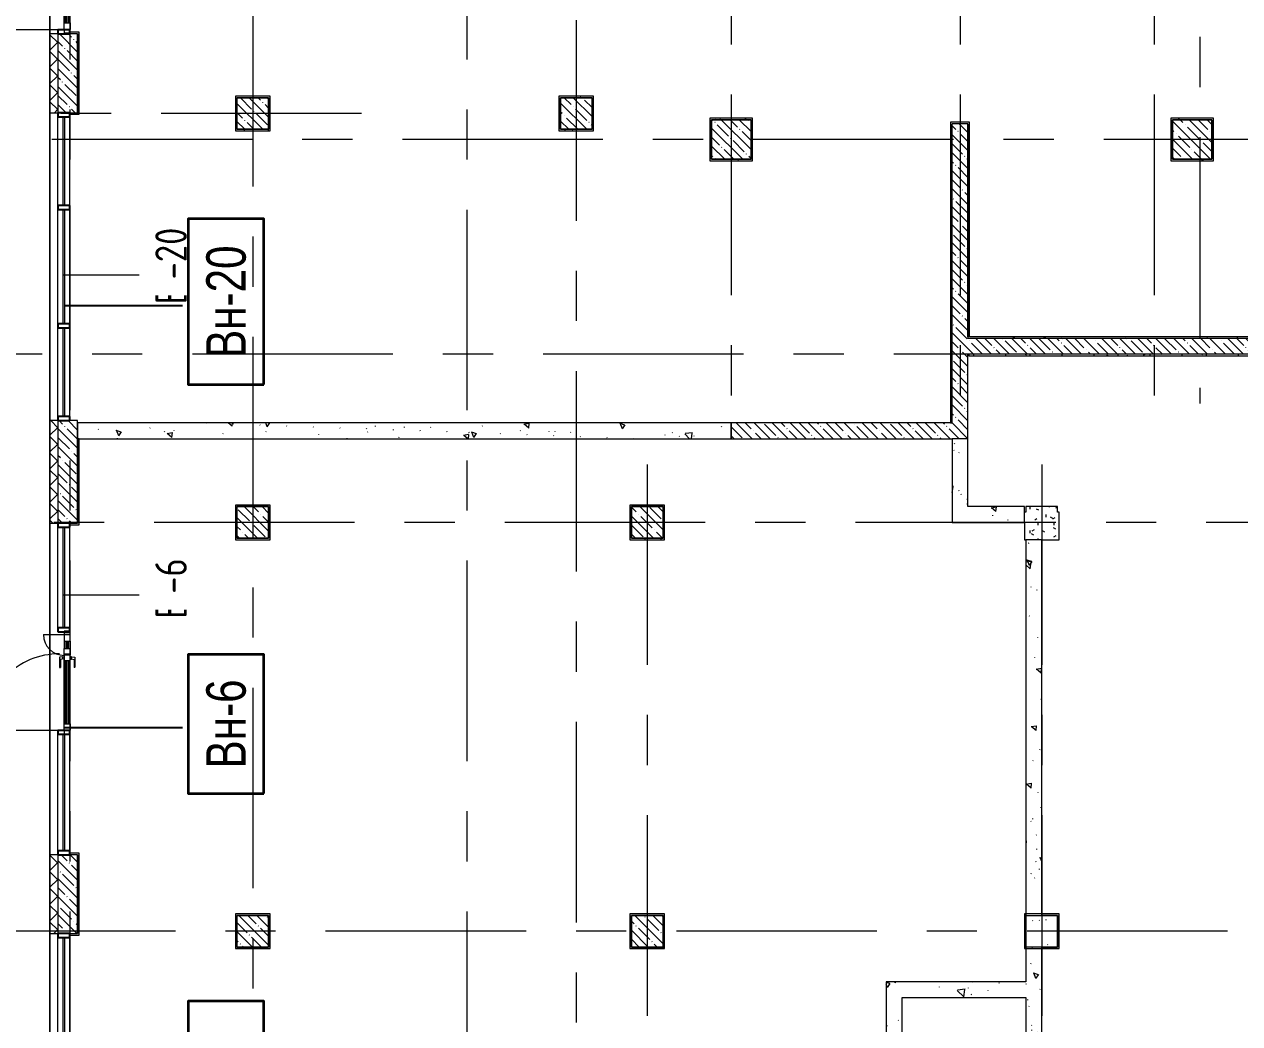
# Model space of a CAD drawing. Header units: metres. Extents: x 50 to 891, y -1294 to 247.
# Drawn here: x 189.6 to 266.6, y -1155.5 to -1092.2 of the extents above; entities that cross this region are included whole.
import ezdxf
from ezdxf.enums import TextEntityAlignment as Align

# ---------------------------------------------------------------- set-up
doc = ezdxf.new("R2010")
doc.units = ezdxf.units.M
doc.linetypes.add('Линия сетки', pattern=[22.225, 12.7, -3.175, 3.175, -3.175])
for name, color, linetype, lineweight in [('A-DETL-GENF', 1, 'Continuous', 9), ('A-DOOR', 1, 'Continuous', 9), ('A-GENM', 13, 'Continuous', 9), ('A-GLAZ-CURT', 1, 'Continuous', 9), ('A-GLAZ-CWMG', 1, 'Continuous', 9)]:
    doc.layers.add(name, color=color, linetype=linetype, lineweight=lineweight)
for name, color, linetype in [('ВИТРАЖИ', 1, 'Continuous'), ('МАРКИ', 3, 'Continuous'), ('ПЛАН', 8, 'Continuous')]:
    doc.layers.add(name, color=color, linetype=linetype)
doc.styles.add('ISOCPEUR_1', font='isocpeur.ttf', dxfattribs={"width": 0.8, "height": 250})
pattern_1 = [(135, (-1795.4389, 1051.8707), (-0.57024626, -0.57024626), []), (135, (-1795.4389, 1052.4409), (-0.57024626, -0.57024626), [1.008065, -0.201615, 0.016765, -0.18485])]
pattern_2 = [(140, (-1795.439, 1051.8707), (0.318779, 3.6436825), [0.381, -4.191]), (85, (-1795.439, 1051.8707), (-3.821138, -0.704858), [0.3048, -3.3528]), (190.451, (-1795.4123, 1052.1743), (-3.5023338, 2.93885), [0.3238, -3.5618]), (136.184, (-1796.455, 1051.8707), (0.840855, 5.421581), [0.5715, -6.2865]), (186.636, (-1796.385, 1052.3225), (-4.948549, 4.74805), [0.4857, -5.3427]), (81.184, (-1796.455, 1051.8707), (-4.948506, 4.748103), [0.4572, -5.0292]), (111, (-1796.201, 1052.3787), (2.0453028, 3.0322893), [0.381, -4.191]), (56, (-1796.201, 1052.3787), (-3.6837646, 1.2360417), [0.3048, -3.3528]), (161.451, (-1796.0305, 1052.6314), (-1.6384274, 4.2683413), [0.3238, -3.5618]), (127.5, (-1795.4389, 1051.8707), (-1.6911006, 0.06177347), [0.03353, -3.27863, 0.03353, -3.37007, -3.3655]), (127.5, (-1795.4389, 1051.8707), (-1.6911006, 0.06177347), [-6.71576, 0.03353, -3.33197]), (97.5, (-1795.4389, 1051.8707), (-2.0036106, 1.3363944), [0.03353, -1.90703, 0.03353, -3.20243, -1.2827]), (97.5, (-1795.4389, 1051.8707), (-2.0036106, 1.3363944), [-5.17652, 0.03353, -1.24917]), (57.5, (-1795.4389, 1050.7378), (0.1145767, 2.71181666), [0.03353, -1.23647, 0.03353, -9.18667]), (57.5, (-1795.4389, 1050.7378), (0.1145767, 2.71181666), [-1.30353, -3.92887, 0.03353, -5.22427]), (47.5, (-1795.439, 1050.2298), (-0.5085355, 2.9625848), [0.03353, -1.61747, 0.03353, -6.33171]), (47.5, (-1795.439, 1050.2298), (-0.5085355, 2.9625848), [-1.68453, -2.59791, 0.03353, -3.70027])]
pattern_3 = [(90, (-1795.4389, 1051.87066), (-0.508, 2.032), [0.16764, -1.35636, 0.16764, -9.48436]), (90, (-1795.4389, 1051.87066), (-0.508, 2.032), [-1.69164, -1.35636, 0.16764, -2.88036, -5.08]), (90, (-1795.4389, 1051.87066), (-0.508, 2.032), [-6.096, 0.16764, -1.35636, 0.16764, -3.38836]), (90, (-1795.4389, 1051.87066), (-0.508, 2.032), [-7.78764, -0.84836, 0.16764, -2.37236]), (210, (-1795.6929, 1052.63266), (-1.50576362, -1.455940905), [0.16764, -1.35636, 0.16764, -9.48436]), (210, (-1795.6929, 1052.63266), (-1.50576362, -1.455940905), [-1.69164, -1.35636, 0.16764, -2.88036, -5.08]), (210, (-1795.6929, 1052.63266), (-1.50576362, -1.455940905), [-6.096, 0.16764, -1.35636, 0.16764, -3.38836]), (210, (-1795.6929, 1052.63266), (-1.50576362, -1.455940905), [-7.78764, -0.84836, 0.16764, -2.37236]), (330, (-1796.7089, 1052.88666), (2.01376362, -0.576059095), [0.16764, -1.35636, 0.16764, -9.48436]), (330, (-1796.7089, 1052.88666), (2.01376362, -0.576059095), [-1.69164, -1.35636, 0.16764, -2.88036, -5.08]), (330, (-1796.7089, 1052.88666), (2.01376362, -0.576059095), [-6.096, 0.16764, -1.35636, 0.16764, -3.38836]), (330, (-1796.7089, 1052.88666), (2.01376362, -0.576059095), [-7.78764, -0.84836, 0.16764, -2.37236])]
pattern_4 = [(135, (-1795.4389, 1051.87066), (-0.53033009, -0.53033009), []), (225, (-1795.4389, 1051.87066), (0.53033009, -0.53033009), [])]

# ---------------------------------------------------------------- blocks, each defined once
blk = doc.blocks.new('Прямоугольный импост - 50 x 150 мм-7358237--1Г')
at = {"layer": 'A-GLAZ-CWMG', "lineweight": 25}
for p, q in [((-50, 75), (0, 75)), ((-50, -75), (-50, 75)), ((0, 75), (0, -75)), ((0, -75), (-50, -75))]:
    blk.add_line(p, q, dxfattribs=at)
blk = doc.blocks.new('Системная панель - С остеклением-7358233--1Г')
at = {"layer": 'A-GLAZ-CURT', "lineweight": 18}
for p, q in [((637.5, 12.5), (-637.5, 12.5)), ((-637.5, 12.5), (-637.5, -12.5)), ((637.5, -12.5), (637.5, 12.5)), ((-637.5, -12.5), (637.5, -12.5))]:
    blk.add_line(p, q, dxfattribs=at)
blk = doc.blocks.new('Системная панель - С остеклением-7358275--1Г')
at = {"layer": 'A-GLAZ-CURT', "lineweight": 18}
for p, q in [((738, 12), (-738, 12)), ((-738, 12), (-738, -13)), ((738, -13), (738, 12)), ((-738, -13), (738, -13))]:
    blk.add_line(p, q, dxfattribs=at)
blk = doc.blocks.new('Прямоугольный импост - 50 x 150 мм-7358204--1Г')
at = {"layer": 'A-GLAZ-CWMG'}
for p, q in [((-31614, 465444), (-30339, 465444)), ((-31614, 465294), (-30339, 465294))]:
    blk.add_line(p, q, dxfattribs=at)
blk = doc.blocks.new('Прямоугольный импост - 50 x 150 мм-7358238--1Г')
at = {"layer": 'A-GLAZ-CWMG', "lineweight": 25}
for p, q in [((0, 75), (-50, 75)), ((-50, 75), (-50, -75)), ((0, -75), (0, 75)), ((-50, -75), (0, -75))]:
    blk.add_line(p, q, dxfattribs=at)
blk = doc.blocks.new('Прямоугольный импост - 50 x 150 мм-7358232--1Г')
at = {"layer": 'A-GLAZ-CWMG', "lineweight": 25}
for p, q in [((-25, 75), (25, 75)), ((-25, -75), (-25, 75)), ((25, 75), (25, -75)), ((25, -75), (-25, -75))]:
    blk.add_line(p, q, dxfattribs=at)
blk = doc.blocks.new('Прямоугольный импост - 50 x 150 мм-1438536--1Г')
at = {"layer": 'A-GLAZ-CWMG'}
for p, q in [((-33949, 465444), (-32964, 465444)), ((-33949, 465294), (-32964, 465294))]:
    blk.add_line(p, q, dxfattribs=at)
blk = doc.blocks.new('Прямоугольный импост - 50 x 150 мм-1446660--1Г')
at = {"layer": 'A-GLAZ-CWMG'}
for p, q in [((-44839, 465444), (-44349, 465444)), ((-44839, 465294), (-44349, 465294))]:
    blk.add_line(p, q, dxfattribs=at)
blk = doc.blocks.new('Системная панель - С остеклением-7388374--1Г')
at = {"layer": 'A-GLAZ-CURT', "lineweight": 18}
for p, q in [((562.5, 12.5), (-562.5, 12.5)), ((-562.5, 12.5), (-562.5, -12.5)), ((562.5, -12.5), (562.5, 12.5)), ((-562.5, -12.5), (562.5, -12.5))]:
    blk.add_line(p, q, dxfattribs=at)
blk = doc.blocks.new('Прямоугольный импост - 50 x 150 мм-1439225--1Г')
at = {"layer": 'A-GLAZ-CWMG'}
for p, q in [((-41864, 465444), (-40739, 465444)), ((-41864, 465294), (-40739, 465294))]:
    blk.add_line(p, q, dxfattribs=at)
blk = doc.blocks.new('Системная панель - С остеклением-7408769--1Г')
at = {"layer": 'A-GLAZ-CURT', "lineweight": 18}
for p, q in [((562.5, 12.5), (-562.5, 12.5)), ((-562.5, 12.5), (-562.5, -12.5)), ((562.5, -12.5), (562.5, 12.5)), ((-562.5, -12.5), (562.5, -12.5))]:
    blk.add_line(p, q, dxfattribs=at)
blk = doc.blocks.new('Прямоугольный импост - 50 x 150 мм-6977902--1Г')
at = {"layer": 'A-GLAZ-CWMG'}
for p, q in [((-28939, 465444), (-28749, 465444)), ((-28939, 465294), (-28749, 465294))]:
    blk.add_line(p, q, dxfattribs=at)
blk = doc.blocks.new('Прямоугольный импост - 50 x 150 мм-7408508--1Г')
at = {"layer": 'A-GLAZ-CWMG'}
for p, q in [((-28670, 465444), (-27814, 465444)), ((-28670, 465294), (-27814, 465294))]:
    blk.add_line(p, q, dxfattribs=at)
blk = doc.blocks.new('Прямоугольный импост - 50 x 150 мм-7408509--1Г')
at = {"layer": 'A-GLAZ-CWMG'}
for p, q in [((-27764, 465444), (-26314, 465444)), ((-27764, 465294), (-26314, 465294))]:
    blk.add_line(p, q, dxfattribs=at)
blk = doc.blocks.new('Прямоугольный импост - 50 x 150 мм-7358475--1Г')
at = {"layer": 'A-GLAZ-CWMG', "lineweight": 25}
for p, q in [((-25, 75), (25, 75)), ((-25, -75), (-25, 75)), ((25, 75), (25, -75)), ((25, -75), (-25, -75))]:
    blk.add_line(p, q, dxfattribs=at)
blk = doc.blocks.new('Системная панель - С остеклением-7408770--1Г')
at = {"layer": 'A-GLAZ-CURT', "lineweight": 18}
for p, q in [((725, 12.5), (-725, 12.5)), ((-725, 12.5), (-725, -12.5)), ((725, -12.5), (725, 12.5)), ((-725, -12.5), (725, -12.5))]:
    blk.add_line(p, q, dxfattribs=at)
blk = doc.blocks.new('Прямоугольный импост - 50 x 150 мм-4334997--1Г')
at = {"layer": 'A-GLAZ-CWMG'}
for p, q in [((-28749, 465444), (-28670, 465444)), ((-28749, 465294), (-28670, 465294))]:
    blk.add_line(p, q, dxfattribs=at)
blk = doc.blocks.new('Системная панель - С остеклением-7407893--1Г')
at = {"layer": 'A-GLAZ-CURT', "lineweight": 18}
for p, q in [((692, 12), (-692, 12)), ((-692, 12), (-692, -13)), ((692, -13), (692, 12)), ((-692, -13), (692, -13))]:
    blk.add_line(p, q, dxfattribs=at)
blk = doc.blocks.new('Прямоугольный импост - 50 x 150 мм-7407808--1Г')
at = {"layer": 'A-GLAZ-CWMG'}
for p, q in [((-36924, 465444), (-35539, 465444)), ((-36924, 465294), (-35539, 465294))]:
    blk.add_line(p, q, dxfattribs=at)
blk = doc.blocks.new('Дверь полуторка - 1300 x 2440 П _для витража_-7385846--1Г')
at = {"layer": 'A-DETL-GENF'}
for p, q in [((-606, -82), (-606, -5)), ((-606, -5), (-524, -5)), ((-524, -82), (-606, -82)), ((-524, -5), (-524, -82)), ((-524, -5), (281, -5)), ((276, -13), (-524, -13)), ((276, -19), (-524, -19)), ((-524, -35), (276, -35)), ((-524, -39), (276, -39)), ((276, -55), (-524, -55)), ((276, -61), (-524, -61)), ((-524, -82), (276, -82)), ((276, -5), (276, -82)), ((357, -5), (276, -5)), ((276, -82), (357, -82)), ((347, -82), (347, -5)), ((347, -5), (429, -5)), ((429, -82), (347, -82)), ((357, -82), (357, -5)), ((524, -5), (424, -5)), ((429, -5), (429, -82)), ((429, -13), (524, -13)), ((429, -19), (524, -19)), ((524, -35), (429, -35)), ((524, -39), (429, -39)), ((429, -55), (524, -55)), ((429, -61), (524, -61)), ((524, -82), (429, -82)), ((605, -5), (524, -5)), ((524, -5), (524, -82)), ((524, -82), (605, -82)), ((605, -82), (605, -5))]:
    blk.add_line(p, q, dxfattribs=at)
at = {"layer": 'A-DOOR'}
for p, q in [((-606, 1023), (-606, 55)), ((605, 258), (605, -5)), ((-651, -5), (-651, -82)), ((-606, -5), (-651, -5)), ((-651, -82), (-606, -82)), ((-606, -82), (-606, -5)), ((650, -5), (605, -5)), ((605, -5), (605, -82)), ((605, -82), (650, -82)), ((650, -82), (650, -5))]:
    blk.add_line(p, q, dxfattribs=at)
for centre, radius, start, end in [((-606, 55), 968, 360, 90), ((605, -5), 263, 90, 180)]:
    blk.add_arc(centre, radius, start, end, dxfattribs=at)
at = {"layer": 'A-GENM'}
for p, q in [((187, 52), (187, 46)), ((292, 43), (190, 43)), ((320, 55), (191, 55)), ((297, 11), (292, 43)), ((293, -5), (293, 11)), ((293, 11), (325, 11)), ((322, 11), (320, 55)), ((325, 11), (325, -5)), ((187, -139), (187, -133)), ((292, -130), (190, -130)), ((320, -142), (191, -142)), ((297, -98), (292, -130)), ((325, -5), (293, -5)), ((325, -82), (293, -82)), ((293, -82), (293, -98)), ((293, -98), (325, -98)), ((322, -98), (320, -142)), ((325, -98), (325, -82))]:
    blk.add_line(p, q, dxfattribs=at)
for centre, radius, start, end in [((191, 52), 3.06, 86.3413, 180), ((190, 46), 2.92, 180, 270), ((190, -133), 2.92, 90, 180), ((191, -139), 3.06, 180, 273.6587)]:
    blk.add_arc(centre, radius, start, end, dxfattribs=at)

msp = doc.modelspace()

# ---------------------------------------------------------------- hatches: boundary and pattern name
at = {"layer": 'ПЛАН', "lineweight": 13}
h = msp.add_hatch(dxfattribs=at)
h.set_pattern_fill('FP_4', color=8, scale=0.005, angle=90, style=0, pattern_type=2)
h.set_pattern_definition(pattern_4)
h.paths.add_polyline_path([(191.72, -1097.769), (191.72, -1092.769), (191.22, -1092.769), (191.22, -1097.769)])
h = msp.add_hatch(dxfattribs=at)
h.set_pattern_fill('FP_2', color=8, scale=0.005, angle=90, style=0, pattern_type=2)
h.set_pattern_definition(pattern_1)
h.paths.add_polyline_path([(192.97, -1092.769), (191.72, -1092.769), (191.72, -1097.769), (192.97, -1097.769)])
h = msp.add_hatch(dxfattribs=at)
h.set_pattern_fill('FP_5', color=8, scale=0.005, angle=90, style=0, pattern_type=2)
h.set_pattern_definition(pattern_3)
h.paths.add_polyline_path([(193.07, -1097.769), (193.07, -1092.769), (192.97, -1092.769), (192.97, -1097.769)])
h = msp.add_hatch(dxfattribs=at)
h.set_pattern_fill('FP_5', color=8, scale=0.005, angle=90, style=0, pattern_type=2)
h.set_pattern_definition(pattern_3)
h.paths.add_polyline_path([(205.17, -1098.819), (205.17, -1096.719), (205.07, -1096.719), (205.07, -1098.819)])
h = msp.add_hatch(dxfattribs=at)
h.set_pattern_fill('FP_5', color=8, scale=0.005, angle=90, style=0, pattern_type=2)
h.set_pattern_definition(pattern_3)
h.paths.add_polyline_path([(225.57, -1096.819), (225.57, -1096.719), (223.47, -1096.719), (223.47, -1096.819), (223.57, -1096.819)])
h = msp.add_hatch(dxfattribs=at)
h.set_pattern_fill('FP_5', color=8, scale=0.005, angle=90, style=0, pattern_type=2)
h.set_pattern_definition(pattern_3)
h.paths.add_polyline_path([(203.07, -1096.819), (202.97, -1096.819), (202.97, -1098.819), (203.07, -1098.819)])
h = msp.add_hatch(dxfattribs=at)
h.set_pattern_fill('FP_2', color=8, scale=0.005, angle=90, style=0, pattern_type=2)
h.set_pattern_definition(pattern_1)
h.paths.add_polyline_path([(205.07, -1096.819), (203.07, -1096.819), (203.07, -1098.819), (205.07, -1098.819)])
h = msp.add_hatch(dxfattribs=at)
h.set_pattern_fill('FP_2', color=8, scale=0.005, angle=90, style=0, pattern_type=2)
h.set_pattern_definition(pattern_1)
h.paths.add_polyline_path([(225.57, -1096.819), (223.57, -1096.819), (223.57, -1098.819), (225.57, -1098.819)])
h = msp.add_hatch(dxfattribs=at)
h.set_pattern_fill('FP_5', color=8, scale=0.005, angle=90, style=0, pattern_type=2)
h.set_pattern_definition(pattern_3)
h.paths.add_polyline_path([(235.645, -1098.219), (235.645, -1098.119), (233.045, -1098.119), (233.045, -1098.219), (233.145, -1098.219)])
h = msp.add_hatch(dxfattribs=at)
h.set_pattern_fill('FP_2', color=8, scale=0.005, angle=90, style=0, pattern_type=2)
h.set_pattern_definition(pattern_1)
h.paths.add_polyline_path([(235.645, -1098.219), (233.145, -1098.219), (233.145, -1100.719), (235.645, -1100.719)])
h = msp.add_hatch(dxfattribs=at)
h.set_pattern_fill('FP_5', color=8, scale=0.005, angle=90, style=0, pattern_type=2)
h.set_pattern_definition(pattern_3)
h.paths.add_polyline_path([(235.745, -1100.719), (235.745, -1098.119), (235.645, -1098.119), (235.645, -1100.719)])
h = msp.add_hatch(dxfattribs=at)
h.set_pattern_fill('FP_5', color=8, scale=0.005, angle=90, style=0, pattern_type=2)
h.set_pattern_definition(pattern_3)
h.paths.add_polyline_path([(264.845, -1098.219), (264.845, -1098.119), (262.245, -1098.119), (262.245, -1098.219), (262.345, -1098.219)])
h = msp.add_hatch(dxfattribs=at)
h.set_pattern_fill('FP_5', color=8, scale=0.005, angle=90, style=0, pattern_type=2)
h.set_pattern_definition(pattern_3)
h.paths.add_polyline_path([(262.345, -1098.219), (262.245, -1098.219), (262.245, -1100.719), (262.345, -1100.719)])
h = msp.add_hatch(dxfattribs=at)
h.set_pattern_fill('FP_2', color=8, scale=0.005, angle=90, style=0, pattern_type=2)
h.set_pattern_definition(pattern_1)
h.paths.add_polyline_path([(264.845, -1098.219), (262.345, -1098.219), (262.345, -1100.719), (264.845, -1100.719)])
h = msp.add_hatch(dxfattribs=at)
h.set_pattern_fill('FP_5', color=8, scale=0.005, angle=90, style=0, pattern_type=2)
h.set_pattern_definition(pattern_3)
h.paths.add_polyline_path([(264.945, -1100.719), (264.945, -1098.119), (264.845, -1098.119), (264.845, -1100.719)])
h = msp.add_hatch(dxfattribs=at)
h.set_pattern_fill('FP_5', color=8, scale=0.005, angle=90, style=0, pattern_type=2)
h.set_pattern_definition(pattern_3)
h.paths.add_polyline_path([(205.17, -1098.819), (202.97, -1098.819), (202.97, -1098.919), (205.17, -1098.919)])
h = msp.add_hatch(dxfattribs=at)
h.set_pattern_fill('FP_5', color=8, scale=0.005, angle=90, style=0, pattern_type=2)
h.set_pattern_definition(pattern_3)
h.paths.add_polyline_path([(225.67, -1098.819), (223.47, -1098.819), (223.47, -1098.919), (225.67, -1098.919)])
h = msp.add_hatch(dxfattribs=at)
h.set_pattern_fill('FP_5', color=8, scale=0.005, angle=90, style=0, pattern_type=2)
h.set_pattern_definition(pattern_3)
h.paths.add_polyline_path([(248.395, -1098.469), (248.295, -1098.469), (248.295, -1117.419), (248.395, -1117.419), (248.395, -1104.962)])
h = msp.add_hatch(dxfattribs=at)
h.set_pattern_fill('FP_2', color=8, scale=0.005, angle=90, style=0, pattern_type=2)
h.set_pattern_definition(pattern_1)
h.paths.add_polyline_path([(249.395, -1098.469), (248.395, -1098.469), (248.395, -1118.419), (249.395, -1118.419), (249.395, -1104.962)])
h = msp.add_hatch(dxfattribs=at)
h.set_pattern_fill('FP_5', color=8, scale=0.005, angle=90, style=0, pattern_type=2)
h.set_pattern_definition(pattern_3)
h.paths.add_polyline_path([(249.495, -1111.969), (249.495, -1098.369), (249.395, -1098.369), (249.395, -1111.969)])
h = msp.add_hatch(dxfattribs=at)
h.set_pattern_fill('FP_5', color=8, scale=0.005, angle=90, style=0, pattern_type=2)
h.set_pattern_definition(pattern_3)
h.paths.add_polyline_path([(235.745, -1100.719), (233.045, -1100.719), (233.045, -1100.819), (235.745, -1100.819)])
h = msp.add_hatch(dxfattribs=at)
h.set_pattern_fill('FP_5', color=8, scale=0.005, angle=90, style=0, pattern_type=2)
h.set_pattern_definition(pattern_3)
h.paths.add_polyline_path([(264.945, -1100.719), (262.245, -1100.719), (262.245, -1100.819), (264.945, -1100.819)])
h = msp.add_hatch(dxfattribs=at)
h.set_pattern_fill('FP_5', color=8, scale=0.005, angle=90, style=0, pattern_type=2)
h.set_pattern_definition(pattern_3)
h.paths.add_polyline_path([(273.695, -1111.969), (249.395, -1111.969), (249.395, -1112.069), (273.695, -1112.069)])
h = msp.add_hatch(dxfattribs=at)
h.set_pattern_fill('FP_2', color=8, scale=0.005, angle=90, style=0, pattern_type=2)
h.set_pattern_definition(pattern_1)
h.paths.add_polyline_path([(273.795, -1112.069), (249.395, -1112.069), (249.395, -1113.069), (273.795, -1113.069)])
h = msp.add_hatch(dxfattribs=at)
h.set_pattern_fill('FP_5', color=8, scale=0.005, angle=90, style=0, pattern_type=2)
h.set_pattern_definition(pattern_3)
h.paths.add_polyline_path([(274.795, -1113.169), (274.795, -1113.069), (249.445, -1113.069), (249.445, -1113.169), (274.557, -1113.169)])
h = msp.add_hatch(dxfattribs=at)
h.set_pattern_fill('FP_4', color=8, scale=0.005, angle=90, style=0, pattern_type=2)
h.set_pattern_definition(pattern_4)
h.paths.add_polyline_path([(191.72, -1117.269), (191.22, -1117.269), (191.22, -1123.769), (191.72, -1123.769), (191.72, -1119.619)])
h = msp.add_hatch(dxfattribs=at)
h.set_pattern_fill('FP_2', color=8, scale=0.005, angle=90, style=0, pattern_type=2)
h.set_pattern_definition(pattern_1)
h.paths.add_polyline_path([(192.97, -1117.269), (191.72, -1117.269), (191.72, -1123.769), (192.97, -1123.769), (192.97, -1119.619)])
h = msp.add_hatch(dxfattribs=at)
h.set_pattern_fill('FP_3', color=8, scale=0.005, angle=90, style=0, pattern_type=2)
h.set_pattern_definition(pattern_2)
h.paths.add_polyline_path([(234.395, -1117.419), (192.97, -1117.419), (192.97, -1118.419), (234.395, -1118.419)])
h = msp.add_hatch(dxfattribs=at)
h.set_pattern_fill('FP_2', color=8, scale=0.005, angle=90, style=0, pattern_type=2)
h.set_pattern_definition(pattern_1)
h.paths.add_polyline_path([(248.395, -1117.419), (234.395, -1117.419), (234.395, -1118.419), (248.395, -1118.419)])
h = msp.add_hatch(dxfattribs=at)
h.set_pattern_fill('FP_5', color=8, scale=0.005, angle=90, style=0, pattern_type=2)
h.set_pattern_definition(pattern_3)
h.paths.add_polyline_path([(193.07, -1123.769), (193.07, -1118.419), (192.97, -1118.419), (192.97, -1123.769)])
h = msp.add_hatch(dxfattribs=at)
h.set_pattern_fill('FP_3', color=8, scale=0.005, angle=90, style=0, pattern_type=2)
h.set_pattern_definition(pattern_2)
h.paths.add_polyline_path([(249.395, -1122.719), (249.395, -1118.419), (248.395, -1118.419), (248.395, -1123.719), (249.395, -1123.719)])
h = msp.add_hatch(dxfattribs=at)
h.set_pattern_fill('FP_5', color=8, scale=0.005, angle=90, style=0, pattern_type=2)
h.set_pattern_definition(pattern_3)
h.paths.add_polyline_path([(203.07, -1122.719), (202.97, -1122.719), (202.97, -1124.719), (203.07, -1124.719)])
h = msp.add_hatch(dxfattribs=at)
h.set_pattern_fill('FP_2', color=8, scale=0.005, angle=90, style=0, pattern_type=2)
h.set_pattern_definition(pattern_1)
h.paths.add_polyline_path([(205.07, -1122.719), (203.07, -1122.719), (203.07, -1124.719), (205.07, -1124.719)])
h = msp.add_hatch(dxfattribs=at)
h.set_pattern_fill('FP_2', color=8, scale=0.005, angle=90, style=0, pattern_type=2)
h.set_pattern_definition(pattern_1)
h.paths.add_polyline_path([(230.07, -1122.719), (228.07, -1122.719), (228.07, -1124.719), (230.07, -1124.719)])
h = msp.add_hatch(dxfattribs=at)
h.set_pattern_fill('FP_5', color=8, scale=0.005, angle=90, style=0, pattern_type=2)
h.set_pattern_definition(pattern_3)
h.paths.add_polyline_path([(230.17, -1124.719), (230.17, -1122.619), (230.07, -1122.619), (230.07, -1124.719)])
h = msp.add_hatch(dxfattribs=at)
h.set_pattern_fill('FP_3', color=8, scale=0.005, angle=90, style=0, pattern_type=2)
h.set_pattern_definition(pattern_2)
h.paths.add_polyline_path([(252.97, -1122.719), (249.395, -1122.719), (249.395, -1123.719), (252.97, -1123.719), (252.97, -1123.075)])
h = msp.add_hatch(dxfattribs=at)
h.set_pattern_fill('FP_5', color=8, scale=0.005, angle=90, style=0, pattern_type=2)
h.set_pattern_definition(pattern_3)
h.paths.add_polyline_path([(255.07, -1122.719), (253.07, -1122.719), (253.07, -1123.075), (255.07, -1123.075)])
h.paths.add_polyline_path([(255.07, -1123.175), (253.07, -1123.175), (253.07, -1124.719), (255.07, -1124.719)])
h = msp.add_hatch(dxfattribs=at)
h.set_pattern_fill('FP_5', color=8, scale=0.005, angle=90, style=0, pattern_type=2)
h.set_pattern_definition(pattern_3)
h.paths.add_polyline_path([(230.17, -1124.719), (227.97, -1124.719), (227.97, -1124.819), (230.17, -1124.819)])
h = msp.add_hatch(dxfattribs=at)
h.set_pattern_fill('FP_5', color=8, scale=0.005, angle=90, style=0, pattern_type=2)
h.set_pattern_definition(pattern_3)
h.paths.add_polyline_path([(255.17, -1124.719), (252.97, -1124.719), (252.97, -1124.819), (255.17, -1124.819)])
h = msp.add_hatch(dxfattribs=at)
h.set_pattern_fill('FP_3', color=8, scale=0.005, angle=90, style=0, pattern_type=2)
h.set_pattern_definition(pattern_2)
h.paths.add_polyline_path([(254.07, -1124.819), (253.07, -1124.819), (253.07, -1199.519), (254.07, -1199.519), (254.07, -1148.619)])
h = msp.add_hatch(dxfattribs=at)
h.set_pattern_fill('FP_4', color=8, scale=0.005, angle=90, style=0, pattern_type=2)
h.set_pattern_definition(pattern_4)
h.paths.add_polyline_path([(191.72, -1144.769), (191.22, -1144.769), (191.22, -1149.769), (191.72, -1149.769), (191.72, -1148.934)])
h = msp.add_hatch(dxfattribs=at)
h.set_pattern_fill('FP_2', color=8, scale=0.005, angle=90, style=0, pattern_type=2)
h.set_pattern_definition(pattern_1)
h.paths.add_polyline_path([(192.97, -1149.769), (192.97, -1144.769), (191.72, -1144.769), (191.72, -1149.769)])
h = msp.add_hatch(dxfattribs=at)
h.set_pattern_fill('FP_5', color=8, scale=0.005, angle=90, style=0, pattern_type=2)
h.set_pattern_definition(pattern_3)
h.paths.add_polyline_path([(193.07, -1148.934), (193.07, -1144.769), (192.97, -1144.769), (192.97, -1149.769), (193.07, -1149.769)])
h = msp.add_hatch(dxfattribs=at)
h.set_pattern_fill('FP_5', color=8, scale=0.005, angle=90, style=0, pattern_type=2)
h.set_pattern_definition(pattern_3)
h.paths.add_polyline_path([(205.07, -1148.619), (205.07, -1148.519), (202.97, -1148.519), (202.97, -1148.619), (203.07, -1148.619)])
h = msp.add_hatch(dxfattribs=at)
h.set_pattern_fill('FP_5', color=8, scale=0.005, angle=90, style=0, pattern_type=2)
h.set_pattern_definition(pattern_3)
h.paths.add_polyline_path([(203.07, -1148.619), (202.97, -1148.619), (202.97, -1150.619), (203.07, -1150.619), (203.07, -1148.934)])
h = msp.add_hatch(dxfattribs=at)
h.set_pattern_fill('FP_2', color=8, scale=0.005, angle=90, style=0, pattern_type=2)
h.set_pattern_definition(pattern_1)
h.paths.add_polyline_path([(205.07, -1148.619), (203.07, -1148.619), (203.07, -1150.619), (205.07, -1150.619), (205.07, -1148.934)])
h = msp.add_hatch(dxfattribs=at)
h.set_pattern_fill('FP_5', color=8, scale=0.005, angle=90, style=0, pattern_type=2)
h.set_pattern_definition(pattern_3)
h.paths.add_polyline_path([(228.07, -1148.619), (227.97, -1148.619), (227.97, -1150.619), (228.07, -1150.619), (228.07, -1148.934)])
h = msp.add_hatch(dxfattribs=at)
h.set_pattern_fill('FP_2', color=8, scale=0.005, angle=90, style=0, pattern_type=2)
h.set_pattern_definition(pattern_1)
h.paths.add_polyline_path([(230.07, -1148.619), (228.07, -1148.619), (228.07, -1150.619), (230.07, -1150.619), (230.07, -1148.934)])
h = msp.add_hatch(dxfattribs=at)
h.set_pattern_fill('FP_3', color=8, scale=0.005, angle=90, style=0, pattern_type=2)
h.set_pattern_definition(pattern_2)
h.paths.add_polyline_path([(255.07, -1148.619), (254.07, -1148.619), (254.07, -1150.619), (255.07, -1150.619), (255.07, -1148.934)])
h = msp.add_hatch(dxfattribs=at)
h.set_pattern_fill('FP_5', color=8, scale=0.005, angle=90, style=0, pattern_type=2)
h.set_pattern_definition(pattern_3)
h.paths.add_polyline_path([(255.17, -1150.619), (255.17, -1148.519), (255.07, -1148.519), (255.07, -1150.619)])
h = msp.add_hatch(dxfattribs=at)
h.set_pattern_fill('FP_5', color=8, scale=0.005, angle=90, style=0, pattern_type=2)
h.set_pattern_definition(pattern_3)
h.paths.add_polyline_path([(205.17, -1150.619), (202.97, -1150.619), (202.97, -1150.719), (205.17, -1150.719)])
h = msp.add_hatch(dxfattribs=at)
h.set_pattern_fill('FP_5', color=8, scale=0.005, angle=90, style=0, pattern_type=2)
h.set_pattern_definition(pattern_3)
h.paths.add_polyline_path([(230.17, -1150.619), (227.97, -1150.619), (227.97, -1150.719), (230.17, -1150.719)])
h = msp.add_hatch(dxfattribs=at)
h.set_pattern_fill('FP_5', color=8, scale=0.005, angle=90, style=0, pattern_type=2)
h.set_pattern_definition(pattern_3)
h.paths.add_polyline_path([(255.17, -1150.619), (252.97, -1150.619), (252.97, -1150.719), (255.17, -1150.719)])
h = msp.add_hatch(dxfattribs=at)
h.set_pattern_fill('FP_3', color=8, scale=0.005, angle=90, style=0, pattern_type=2)
h.set_pattern_definition(pattern_2)
h.paths.add_polyline_path([(253.07, -1152.819), (244.22, -1152.819), (244.22, -1153.819), (253.07, -1153.819)])
h = msp.add_hatch(dxfattribs=at)
h.set_pattern_fill('FP_3', color=8, scale=0.005, angle=90, style=0, pattern_type=2)
h.set_pattern_definition(pattern_2)
h.paths.add_polyline_path([(245.22, -1157.119), (245.22, -1153.819), (244.22, -1153.819), (244.22, -1157.119)])
h.paths.add_polyline_path([(245.22, -1160.619), (244.22, -1160.619), (244.22, -1164.519), (245.22, -1164.519), (245.22, -1163.592)])

# ---------------------------------------------------------------- linework, layer by layer
at = {"layer": 'МАРКИ', "color": 1, "lineweight": 25}
msp.add_line((199.626, -1136.744), (192.126, -1136.744), dxfattribs=at)
at = {"layer": 'МАРКИ', "color": 1, "lineweight": 35}
for points in [[(204.774, -1140.89), (204.774, -1132.09), (199.974, -1132.09), (199.974, -1140.89)], [(204.774, -1164.54), (204.774, -1154.04), (199.974, -1154.04), (199.974, -1164.54)]]:
    msp.add_lwpolyline(points, close=True, dxfattribs=at)
at = {"layer": 'ПЛАН', "color": 8, "linetype": 'Линия сетки', "lineweight": 13}
for p, q in [((234.395, -963.271), (234.395, -1116.195)), ((248.895, -963.271), (248.895, -1116.195)), ((261.195, -963.271), (261.195, -1116.195)), ((264.095, -965.964), (264.095, -1116.195)), ((192.47, -970.566), (192.47, -1212.429)), ((217.645, -970.566), (217.645, -1212.429)), ((204.07, -1067.517), (204.07, -1212.429)), ((224.57, -1069.681), (224.57, -1212.429)), ((210.964, -1097.819), (184.71, -1097.819)), ((315.156, -1099.469), (179.208, -1099.469)), ((279.62, -1113.069), (172.858, -1113.069)), ((279.62, -1113.069), (172.858, -1113.069)), ((229.07, -1120.044), (229.07, -1206.079)), ((254.07, -1120.044), (254.07, -1212.429)), ((299.419, -1123.719), (180.925, -1123.719)), ((310.29, -1149.619), (180.925, -1149.619))]:
    msp.add_line(p, q, dxfattribs=at)
at = {"layer": 'ПЛАН', "color": 8, "lineweight": 13}
for p, q in [((191.22, -1202.019), (191.22, -978.144)), ((191.22, -1075.919), (191.22, -1092.769)), ((192.97, -1092.769), (191.22, -1092.769)), ((191.22, -1092.769), (191.22, -1097.769)), ((191.72, -1092.769), (191.72, -1097.769)), ((193.07, -1092.669), (192.47, -1092.669)), ((192.47, -1092.669), (192.47, -1092.769)), ((192.97, -1097.769), (192.97, -1092.769)), ((192.97, -1092.769), (192.97, -1097.769)), ((193.07, -1097.869), (193.07, -1092.669)), ((205.17, -1096.719), (202.97, -1096.719)), ((202.97, -1096.719), (202.97, -1098.919)), ((205.17, -1098.919), (205.17, -1096.719)), ((225.67, -1096.719), (223.47, -1096.719)), ((223.47, -1096.719), (223.47, -1098.919)), ((225.67, -1098.919), (225.67, -1096.719)), ((205.07, -1096.819), (203.07, -1096.819)), ((203.07, -1096.819), (203.07, -1098.819)), ((203.07, -1096.819), (205.07, -1096.819)), ((203.07, -1098.819), (203.07, -1096.819)), ((205.07, -1098.819), (205.07, -1096.819)), ((205.07, -1096.819), (205.07, -1098.819)), ((225.57, -1096.819), (223.57, -1096.819)), ((223.57, -1096.819), (223.57, -1098.819)), ((223.57, -1096.819), (225.57, -1096.819)), ((223.57, -1098.819), (223.57, -1096.819)), ((225.57, -1098.819), (225.57, -1096.819)), ((225.57, -1096.819), (225.57, -1098.819)), ((191.22, -1097.769), (192.97, -1097.769)), ((191.22, -1097.769), (191.22, -1117.269)), ((192.47, -1097.769), (192.47, -1097.869)), ((192.47, -1097.869), (193.07, -1097.869)), ((235.745, -1098.119), (233.045, -1098.119)), ((233.045, -1098.119), (233.045, -1100.819)), ((235.645, -1098.219), (233.145, -1098.219)), ((233.145, -1098.219), (233.145, -1100.719)), ((233.145, -1098.219), (235.645, -1098.219)), ((233.145, -1100.719), (233.145, -1098.219)), ((235.645, -1100.719), (235.645, -1098.219)), ((235.645, -1098.219), (235.645, -1100.719)), ((235.745, -1100.819), (235.745, -1098.119)), ((264.945, -1098.119), (262.245, -1098.119)), ((262.245, -1098.119), (262.245, -1100.819)), ((264.845, -1098.219), (262.345, -1098.219)), ((262.345, -1098.219), (262.345, -1100.719)), ((262.345, -1098.219), (264.845, -1098.219)), ((262.345, -1100.719), (262.345, -1098.219)), ((264.845, -1100.719), (264.845, -1098.219)), ((264.845, -1098.219), (264.845, -1100.719)), ((264.945, -1100.819), (264.945, -1098.119)), ((202.97, -1098.919), (205.17, -1098.919)), ((203.07, -1098.819), (205.07, -1098.819)), ((205.07, -1098.819), (203.07, -1098.819)), ((223.47, -1098.919), (225.67, -1098.919)), ((223.57, -1098.819), (225.57, -1098.819)), ((225.57, -1098.819), (223.57, -1098.819)), ((249.495, -1098.369), (248.295, -1098.369)), ((248.295, -1098.369), (248.295, -1117.419)), ((249.395, -1098.469), (248.395, -1098.469)), ((248.395, -1117.419), (248.395, -1098.469)), ((249.395, -1111.969), (249.395, -1098.469)), ((249.395, -1098.469), (249.395, -1111.969)), ((249.495, -1111.969), (249.495, -1098.369)), ((233.045, -1100.819), (235.745, -1100.819)), ((233.145, -1100.719), (235.645, -1100.719)), ((235.645, -1100.719), (233.145, -1100.719)), ((262.245, -1100.819), (264.945, -1100.819)), ((262.345, -1100.719), (264.845, -1100.719)), ((264.845, -1100.719), (262.345, -1100.719)), ((192.095, -1108.037), (197.224, -1108.037)), ((249.395, -1111.969), (249.395, -1112.069)), ((273.695, -1112.069), (249.395, -1112.069)), ((273.695, -1111.969), (249.495, -1111.969)), ((249.395, -1118.419), (249.395, -1113.069)), ((273.795, -1113.069), (249.395, -1113.069)), ((249.445, -1113.069), (249.445, -1113.169)), ((249.445, -1113.169), (274.795, -1113.169)), ((192.97, -1117.269), (191.22, -1117.269)), ((191.22, -1117.269), (191.22, -1123.769)), ((191.72, -1117.269), (191.72, -1123.769)), ((192.97, -1123.769), (192.97, -1117.269)), ((192.97, -1117.419), (192.97, -1123.769)), ((234.395, -1117.419), (192.97, -1117.419)), ((248.295, -1117.419), (234.395, -1117.419)), ((234.395, -1117.419), (234.395, -1118.419)), ((234.395, -1118.419), (234.395, -1117.419)), ((248.295, -1117.419), (248.395, -1117.419)), ((193.07, -1118.419), (192.97, -1118.419)), ((193.07, -1123.869), (193.07, -1118.419)), ((193.07, -1118.419), (234.395, -1118.419)), ((234.395, -1118.419), (248.395, -1118.419)), ((248.395, -1118.419), (248.395, -1123.719)), ((249.395, -1118.419), (248.395, -1118.419)), ((249.395, -1122.719), (249.395, -1118.419)), ((205.17, -1122.619), (202.97, -1122.619)), ((202.97, -1122.619), (202.97, -1124.819)), ((205.07, -1122.719), (203.07, -1122.719)), ((203.07, -1122.719), (203.07, -1124.719)), ((203.07, -1122.719), (205.07, -1122.719)), ((203.07, -1124.719), (203.07, -1122.719)), ((205.07, -1124.719), (205.07, -1122.719)), ((205.07, -1122.719), (205.07, -1124.719)), ((205.17, -1124.819), (205.17, -1122.619)), ((230.17, -1122.619), (227.97, -1122.619)), ((227.97, -1122.619), (227.97, -1124.819)), ((230.07, -1122.719), (228.07, -1122.719)), ((228.07, -1122.719), (228.07, -1124.719)), ((228.07, -1122.719), (230.07, -1122.719)), ((228.07, -1124.719), (228.07, -1122.719)), ((230.07, -1124.719), (230.07, -1122.719)), ((230.07, -1122.719), (230.07, -1124.719)), ((230.17, -1124.819), (230.17, -1122.619)), ((252.97, -1122.719), (249.395, -1122.719)), ((252.97, -1123.075), (252.97, -1122.719)), ((255.07, -1122.719), (253.07, -1122.719)), ((253.07, -1122.719), (253.07, -1123.075)), ((255.07, -1123.075), (255.07, -1122.719)), ((248.395, -1123.719), (252.97, -1123.719)), ((253.07, -1123.075), (252.97, -1123.075)), ((252.97, -1123.719), (252.97, -1123.075)), ((252.97, -1123.719), (252.97, -1124.819)), ((255.17, -1123.075), (255.07, -1123.075)), ((255.17, -1124.819), (255.17, -1123.075)), ((191.22, -1123.769), (192.97, -1123.769)), ((191.22, -1123.769), (191.22, -1144.769)), ((192.47, -1123.769), (192.47, -1123.869)), ((192.47, -1123.869), (193.07, -1123.869)), ((202.97, -1124.819), (205.17, -1124.819)), ((203.07, -1124.719), (205.07, -1124.719)), ((205.07, -1124.719), (203.07, -1124.719)), ((227.97, -1124.819), (230.17, -1124.819)), ((228.07, -1124.719), (230.07, -1124.719)), ((230.07, -1124.719), (228.07, -1124.719)), ((252.97, -1124.819), (253.07, -1124.819)), ((253.07, -1124.819), (253.07, -1152.819)), ((254.07, -1124.819), (253.07, -1124.819)), ((254.07, -1148.619), (254.07, -1124.819)), ((254.07, -1124.819), (255.17, -1124.819)), ((192.095, -1128.306), (197.224, -1128.306)), ((192.97, -1144.769), (191.22, -1144.769)), ((191.22, -1144.769), (191.22, -1149.769)), ((191.72, -1144.769), (191.72, -1149.769)), ((193.07, -1144.669), (192.47, -1144.669)), ((192.47, -1144.669), (192.47, -1144.769)), ((192.97, -1149.769), (192.97, -1144.769)), ((192.97, -1144.769), (192.97, -1149.769)), ((193.07, -1149.869), (193.07, -1144.669)), ((205.17, -1148.519), (202.97, -1148.519)), ((202.97, -1148.519), (202.97, -1150.719)), ((205.07, -1148.619), (203.07, -1148.619)), ((203.07, -1148.619), (203.07, -1150.619)), ((203.07, -1148.619), (205.07, -1148.619)), ((203.07, -1150.619), (203.07, -1148.619)), ((205.07, -1150.619), (205.07, -1148.619)), ((205.07, -1148.619), (205.07, -1150.619)), ((205.17, -1150.719), (205.17, -1148.519)), ((230.17, -1148.519), (227.97, -1148.519)), ((227.97, -1148.519), (227.97, -1150.719)), ((230.07, -1148.619), (228.07, -1148.619)), ((228.07, -1148.619), (228.07, -1150.619)), ((228.07, -1148.619), (230.07, -1148.619)), ((228.07, -1150.619), (228.07, -1148.619)), ((230.07, -1150.619), (230.07, -1148.619)), ((230.07, -1148.619), (230.07, -1150.619)), ((230.17, -1150.719), (230.17, -1148.519)), ((255.17, -1148.519), (252.97, -1148.519)), ((252.97, -1148.519), (252.97, -1150.719)), ((253.07, -1148.619), (254.07, -1148.619)), ((253.07, -1150.619), (253.07, -1148.619)), ((255.07, -1148.619), (254.07, -1148.619)), ((254.07, -1148.619), (255.07, -1148.619)), ((255.07, -1150.619), (255.07, -1148.619)), ((255.07, -1148.619), (255.07, -1150.619)), ((255.17, -1150.719), (255.17, -1148.519)), ((191.22, -1149.769), (192.97, -1149.769)), ((191.22, -1149.769), (191.22, -1164.369)), ((192.47, -1149.769), (192.47, -1149.869)), ((192.47, -1149.869), (193.07, -1149.869)), ((203.07, -1150.619), (205.07, -1150.619)), ((205.07, -1150.619), (203.07, -1150.619)), ((228.07, -1150.619), (230.07, -1150.619)), ((230.07, -1150.619), (228.07, -1150.619)), ((254.07, -1150.619), (253.07, -1150.619)), ((254.07, -1164.519), (254.07, -1150.619)), ((254.07, -1150.619), (255.07, -1150.619)), ((255.07, -1150.619), (254.07, -1150.619)), ((202.97, -1150.719), (205.17, -1150.719)), ((227.97, -1150.719), (230.17, -1150.719)), ((252.97, -1150.719), (255.17, -1150.719)), ((253.07, -1152.819), (244.22, -1152.819)), ((244.22, -1152.819), (244.22, -1157.119)), ((245.22, -1153.819), (253.07, -1153.819)), ((245.22, -1157.119), (245.22, -1153.819)), ((253.07, -1153.819), (253.07, -1176.219))]:
    msp.add_line(p, q, dxfattribs=at)

# ---------------------------------------------------------------- block references
at = {"layer": 'ВИТРАЖИ', "color": 1, "lineweight": 70, "extrusion": (0, 0, -1), "xscale": 0.005, "yscale": 0.005, "zscale": 0.005, "rotation": 270}
for name, p in [('Прямоугольный импост - 50 x 150 мм-7358237--1Г', (-192.095, -1092.769)), ('Прямоугольный импост - 50 x 150 мм-7358475--1Г', (-192.095, -1103.769)), ('Прямоугольный импост - 50 x 150 мм-7358475--1Г', (-192.095, -1111.269)), ('Прямоугольный импост - 50 x 150 мм-7358237--1Г', (-192.095, -1117.269)), ('Прямоугольный импост - 50 x 150 мм-7358232--1Г', (-192.095, -1130.519)), ('Прямоугольный импост - 50 x 150 мм-7358232--1Г', (-192.095, -1137.019)), ('Прямоугольный импост - 50 x 150 мм-7358237--1Г', (-192.095, -1144.769))]:
    msp.add_blockref(name, p, dxfattribs=at)
at = {"layer": 'ВИТРАЖИ', "color": 1, "lineweight": 70, "xscale": 0.005, "yscale": 0.005, "zscale": 0.005}
for name, p, rotation in [('Прямоугольный импост - 50 x 150 мм-7358238--1Г', (192.095, -1097.769), 90), ('Прямоугольный импост - 50 x 150 мм-1439225--1Г', (2518.941, -894.322), 90.0000115496358), ('Системная панель - С остеклением-7388374--1Г', (192.095, -1100.831), 270), ('Прямоугольный импост - 50 x 150 мм-7408509--1Г', (2518.942, -972.322), 90), ('Системная панель - С остеклением-7408770--1Г', (192.095, -1107.519), 270), ('Прямоугольный импост - 50 x 150 мм-7408508--1Г', (2518.942, -972.322), 90), ('Системная панель - С остеклением-7408769--1Г', (192.095, -1114.206), 270), ('Прямоугольный импост - 50 x 150 мм-4334997--1Г', (2518.942, -972.322), 90), ('Прямоугольный импост - 50 x 150 мм-6977902--1Г', (2518.942, -972.322), 90), ('Прямоугольный импост - 50 x 150 мм-7358238--1Г', (192.095, -1123.769), 90), ('Прямоугольный импост - 50 x 150 мм-7358204--1Г', (2518.942, -972.322), 90), ('Системная панель - С остеклением-7358233--1Г', (192.095, -1127.206), 270), ('Прямоугольный импост - 50 x 150 мм-1438536--1Г', (2518.942, -972.322), 90), ('Системная панель - С остеклением-7358275--1Г', (192.095, -1140.831), 270), ('Прямоугольный импост - 50 x 150 мм-1446660--1Г', (2518.941, -920.322), 90.0000115496358), ('Прямоугольный импост - 50 x 150 мм-7358238--1Г', (192.095, -1149.769), 90), ('Прямоугольный импост - 50 x 150 мм-7407808--1Г', (2518.942, -972.322), 90), ('Системная панель - С остеклением-7407893--1Г', (192.095, -1153.481), 270)]:
    msp.add_blockref(name, p, dxfattribs=dict(at, rotation=rotation))
at = {"layer": 'ПЛАН', "color": 8, "lineweight": 13, "xscale": 0.005, "yscale": 0.005, "zscale": 0.005, "rotation": 90}
for p in [(192.095, -1089.456), (192.095, -1133.856)]:
    msp.add_blockref('Дверь полуторка - 1300 x 2440 П _для витража_-7385846--1Г', p, dxfattribs=at)

# ---------------------------------------------------------------- texts
at = {"layer": 'МАРКИ', "color": 1, "lineweight": 25, "width": 0.8}
msp.add_text('Вн-6', height=2.5, rotation=90, dxfattribs=at).set_placement((202.374, -1136.49), align=Align.MIDDLE_CENTER)

# ---------------------------------------------------------------- next in the draw order: texts
at = {"layer": 'ПЛАН', "color": 8, "lineweight": 13, "char_height": 2, "width": 1.92405, "attachment_point": 1, "rotation": 90, "style": 'ISOCPEUR_1', "bg_fill": 2}
for insert in [(197.892, -1109.915), (197.892, -1129.828)]:
    msp.add_mtext('ВН', dxfattribs=dict(at, insert=insert))

# ---------------------------------------------------------------- next in the draw order: linework, layer by layer
at = {"layer": 'МАРКИ', "color": 1, "lineweight": 25}
msp.add_line((199.626, -1109.994), (192.126, -1109.994), dxfattribs=at)

# ---------------------------------------------------------------- next in the draw order: texts
at = {"layer": 'ПЛАН', "color": 8, "lineweight": 13, "char_height": 2, "attachment_point": 1, "rotation": 90, "style": 'ISOCPEUR_1', "bg_fill": 2}
for s, insert, width in [('-20', (197.892, -1108.327), 2.59747), ('-6', (197.892, -1128.241), 1.73164)]:
    msp.add_mtext(s, dxfattribs=dict(at, insert=insert, width=width))

# ---------------------------------------------------------------- next in the draw order: linework, layer by layer
at = {"layer": 'МАРКИ', "color": 1, "lineweight": 35}
msp.add_lwpolyline([(204.774, -1114.99), (204.774, -1104.49), (199.974, -1104.49), (199.974, -1114.99)], close=True, dxfattribs=at)

# ---------------------------------------------------------------- next in the draw order: texts
at = {"layer": 'МАРКИ', "color": 1, "lineweight": 25, "width": 0.8}
msp.add_text('Вн-20', height=2.5, rotation=90, dxfattribs=at).set_placement((202.374, -1109.74), align=Align.MIDDLE_CENTER)

doc.saveas('drawing.dxf')
